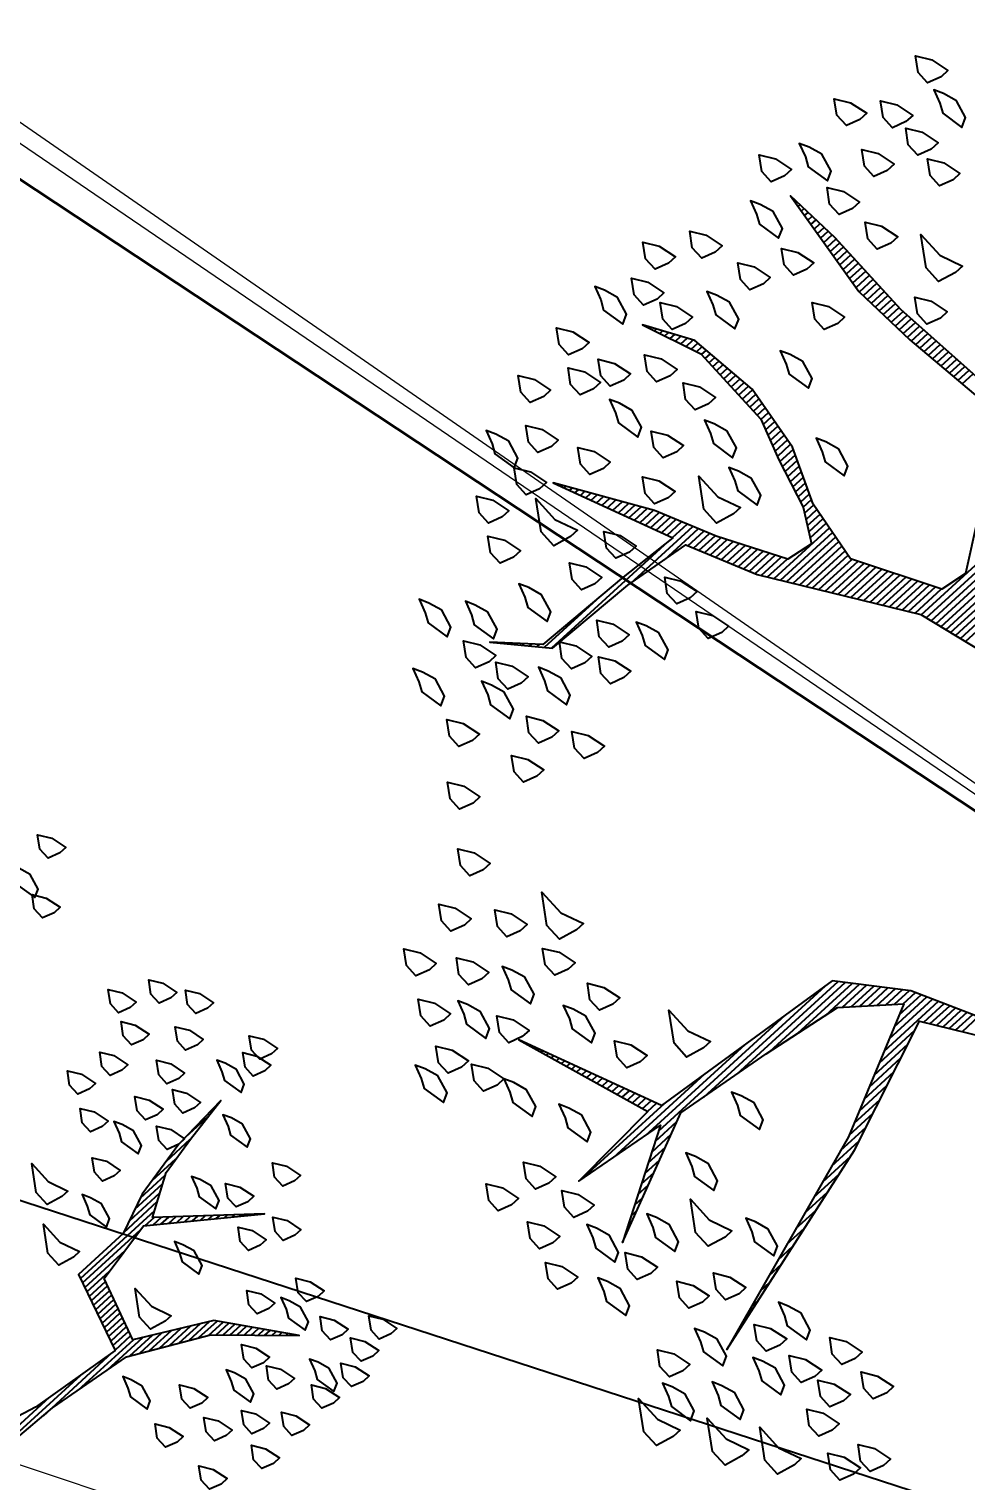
# Model space of a CAD drawing. Header units: metres. Extents: x 2 to 659295185, y -28 to 1124222152.
# Drawn here: x 654926.15 to 654934.5, y 1123127.3 to 1123140.24 of the extents above; entities that cross this region are included whole.
import ezdxf

# ---------------------------------------------------------------- set-up
doc = ezdxf.new("R2010")
doc.units = ezdxf.units.M
doc.header["$MEASUREMENT"] = 0
doc.layers.get('0').update_dxf_attribs({"linetype": 'CONTINUOUS'})
for name, color, linetype in [('000PAREDES', 2, 'CONTINUOUS'), ('Arboles', 3, 'CONTINUOUS'), ('CURVAS', 2, 'CONTINUOUS'), ('TEXTOS', 7, 'CONTINUOUS')]:
    doc.layers.add(name, color=color, linetype=linetype)
doc.layers.add('LIMITE 2017 IGVSB', color=7, linetype='CONTINUOUS', lineweight=120)
doc.styles.get("Standard").update_dxf_attribs({"font": 'tahoma.ttf'})
doc.dimstyles.new('ISO-25', dxfattribs={"dimtxt": 2.5, "dimasz": 2.5, "dimexe": 1.25, "dimexo": 0.625, "dimtad": 1, "dimtxsty": 'Standard', "dimcen": 2.5, "dimadec": 0, "dimazin": 0, "dimtfac": 1, "dimtmove": 0, "dimatfit": 3, "dimfxl": 1, "dimarcsym": 0})

# ---------------------------------------------------------------- blocks, each defined once
blk = doc.blocks.new('*X2402')
at = {"color": 0}
for p, q in [((17.5775, 17.92), (17.578, 17.92)), ((17.5814, 17.91), (17.584, 17.91)), ((17.9333, 17.91), (17.9341, 17.91)), ((17.5852, 17.9), (17.59, 17.9)), ((17.5891, 17.89), (17.596, 17.89)), ((17.5929, 17.88), (17.602, 17.88)), ((17.9297, 17.88), (17.9364, 17.88)), ((17.9309, 17.89), (17.9356, 17.89)), ((17.9321, 17.9), (17.9348, 17.9)), ((17.5967, 17.87), (17.608, 17.87)), ((17.6006, 17.86), (17.614, 17.86)), ((17.9273, 17.86), (17.9379, 17.86)), ((17.9285, 17.87), (17.9371, 17.87)), ((17.6044, 17.85), (17.62, 17.85)), ((17.6083, 17.84), (17.626, 17.84)), ((17.6121, 17.83), (17.6285, 17.83)), ((17.9237, 17.83), (17.9402, 17.83)), ((17.9249, 17.84), (17.9395, 17.84)), ((17.9261, 17.85), (17.9387, 17.85)), ((17.2621, 17.82), (17.2622, 17.82)), ((17.2663, 17.81), (17.2685, 17.81)), ((17.2706, 17.8), (17.2748, 17.8)), ((17.616, 17.82), (17.6298, 17.82)), ((17.6191, 17.81), (17.631, 17.81)), ((17.6191, 17.8), (17.6323, 17.8)), ((17.9201, 17.8), (17.9423, 17.8)), ((17.9213, 17.81), (17.9418, 17.81)), ((17.9225, 17.82), (17.941, 17.82)), ((17.2748, 17.79), (17.2811, 17.79)), ((17.279, 17.78), (17.2874, 17.78)), ((17.6191, 17.79), (17.6335, 17.79)), ((17.6191, 17.78), (17.6348, 17.78)), ((17.9177, 17.78), (17.9423, 17.78)), ((17.9189, 17.79), (17.9423, 17.79)), ((17.2832, 17.77), (17.2937, 17.77)), ((17.2875, 17.76), (17.3001, 17.76)), ((17.2917, 17.75), (17.3064, 17.75)), ((17.6191, 17.77), (17.636, 17.77)), ((17.6191, 17.76), (17.6373, 17.76)), ((17.6191, 17.75), (17.6385, 17.75)), ((17.9141, 17.75), (17.9423, 17.75)), ((17.9153, 17.76), (17.9423, 17.76)), ((17.9165, 17.77), (17.9423, 17.77)), ((17.2959, 17.74), (17.3127, 17.74)), ((17.3002, 17.73), (17.319, 17.73)), ((17.6191, 17.74), (17.6398, 17.74)), ((17.6191, 17.73), (17.641, 17.73)), ((17.9117, 17.73), (17.9423, 17.73)), ((17.9129, 17.74), (17.9423, 17.74)), ((17.3044, 17.72), (17.3253, 17.72)), ((17.3086, 17.71), (17.3316, 17.71)), ((17.3129, 17.7), (17.3379, 17.7)), ((17.6191, 17.72), (17.6423, 17.72)), ((17.6191, 17.71), (17.6435, 17.71)), ((17.6191, 17.7), (17.6445, 17.7)), ((17.9083, 17.7), (17.9423, 17.7)), ((17.9093, 17.71), (17.9423, 17.71)), ((17.9105, 17.72), (17.9423, 17.72)), ((16.9852, 17.68), (16.9856, 17.68)), ((16.9942, 17.67), (16.9956, 17.67)), ((17.3171, 17.69), (17.3443, 17.69)), ((17.3213, 17.68), (17.3506, 17.68)), ((17.3256, 17.67), (17.3569, 17.67)), ((17.6191, 17.69), (17.6431, 17.69)), ((17.6191, 17.68), (17.6418, 17.68)), ((17.6191, 17.67), (17.6405, 17.67)), ((17.909, 17.69), (17.9423, 17.69)), ((17.9097, 17.68), (17.9423, 17.68)), ((17.9103, 17.67), (17.9423, 17.67)), ((17.0032, 17.66), (17.0056, 17.66)), ((17.0122, 17.65), (17.0156, 17.65)), ((17.3298, 17.66), (17.3632, 17.66)), ((17.334, 17.65), (17.368, 17.65)), ((17.619, 17.65), (17.6378, 17.65)), ((17.6191, 17.66), (17.6391, 17.66)), ((17.911, 17.66), (17.9423, 17.66)), ((17.9117, 17.65), (17.9423, 17.65)), ((17.0212, 17.64), (17.0256, 17.64)), ((17.0302, 17.63), (17.0356, 17.63)), ((17.0392, 17.62), (17.0456, 17.62)), ((17.3382, 17.64), (17.3727, 17.64)), ((17.3425, 17.63), (17.3773, 17.63)), ((17.3467, 17.62), (17.3819, 17.62)), ((17.6091, 17.62), (17.6338, 17.62)), ((17.6124, 17.63), (17.6351, 17.63)), ((17.6157, 17.64), (17.6365, 17.64)), ((17.9123, 17.64), (17.9423, 17.64)), ((17.913, 17.63), (17.9423, 17.63)), ((17.9137, 17.62), (17.9428, 17.62)), ((17.0482, 17.61), (17.1861, 17.61)), ((17.0572, 17.6), (17.3444, 17.6)), ((17.2417, 17.59), (17.3957, 17.59)), ((17.3509, 17.61), (17.3865, 17.61)), ((17.3552, 17.6), (17.3911, 17.6)), ((17.5991, 17.59), (17.6298, 17.59)), ((17.6024, 17.6), (17.6311, 17.6)), ((17.6057, 17.61), (17.6325, 17.61)), ((17.9143, 17.61), (17.9438, 17.61)), ((17.915, 17.6), (17.9448, 17.6)), ((17.9157, 17.59), (17.9459, 17.59)), ((17.3167, 17.58), (17.4003, 17.58)), ((17.3657, 17.57), (17.405, 17.57)), ((17.5926, 17.57), (17.6261, 17.57)), ((17.5957, 17.58), (17.6285, 17.58)), ((17.9163, 17.58), (17.9469, 17.58)), ((17.9172, 17.57), (17.9479, 17.57)), ((17.3704, 17.56), (17.4096, 17.56)), ((17.3751, 17.55), (17.4142, 17.55)), ((17.3797, 17.54), (17.4197, 17.54)), ((17.5844, 17.54), (17.6136, 17.54)), ((17.5872, 17.55), (17.6178, 17.55)), ((17.5899, 17.56), (17.6219, 17.56)), ((17.9186, 17.56), (17.949, 17.56)), ((17.9199, 17.55), (17.95, 17.55)), ((17.9212, 17.54), (17.951, 17.54)), ((17.3844, 17.53), (17.4254, 17.53)), ((17.3891, 17.52), (17.4311, 17.52)), ((17.3937, 17.51), (17.4369, 17.51)), ((17.5762, 17.51), (17.6011, 17.51)), ((17.579, 17.52), (17.6053, 17.52)), ((17.5817, 17.53), (17.6094, 17.53)), ((17.9225, 17.53), (17.9521, 17.53)), ((17.9238, 17.52), (17.9531, 17.52)), ((17.9251, 17.51), (17.9541, 17.51)), ((17.3984, 17.5), (17.4426, 17.5)), ((17.4031, 17.49), (17.4483, 17.49)), ((17.5708, 17.49), (17.5928, 17.49)), ((17.5735, 17.5), (17.5969, 17.5)), ((17.9264, 17.5), (17.9552, 17.5)), ((17.9277, 17.49), (17.9562, 17.49)), ((17.4077, 17.48), (17.454, 17.48)), ((17.4124, 17.47), (17.4597, 17.47)), ((17.4171, 17.46), (17.4654, 17.46)), ((17.5566, 17.46), (17.5834, 17.46)), ((17.5623, 17.47), (17.5849, 17.47)), ((17.568, 17.48), (17.5886, 17.48)), ((17.929, 17.48), (17.9572, 17.48)), ((17.9303, 17.47), (17.9583, 17.47)), ((17.9316, 17.46), (17.9593, 17.46)), ((17.4217, 17.45), (17.4711, 17.45)), ((17.4276, 17.44), (17.4769, 17.44)), ((17.4343, 17.43), (17.4826, 17.43)), ((17.5394, 17.43), (17.5792, 17.43)), ((17.5452, 17.44), (17.5806, 17.44)), ((17.5509, 17.45), (17.582, 17.45)), ((17.9329, 17.45), (17.9604, 17.45)), ((17.441, 17.42), (17.5777, 17.42)), ((17.4476, 17.41), (17.5763, 17.41)), ((17.4543, 17.4), (17.5749, 17.4)), ((17.461, 17.39), (17.5734, 17.39)), ((17.4676, 17.38), (17.572, 17.38)), ((17.4743, 17.37), (17.5706, 17.37)), ((17.481, 17.36), (17.5692, 17.36)), ((17.4876, 17.35), (17.5695, 17.35)), ((17.4943, 17.34), (17.5751, 17.34)), ((17.501, 17.33), (17.5807, 17.33)), ((17.5076, 17.32), (17.5862, 17.32)), ((17.5143, 17.31), (17.5918, 17.31)), ((17.521, 17.3), (17.5973, 17.3)), ((17.5276, 17.29), (17.6029, 17.29)), ((17.5343, 17.28), (17.6084, 17.28)), ((17.541, 17.27), (17.614, 17.27)), ((17.5476, 17.26), (17.6195, 17.26)), ((17.5543, 17.25), (17.6251, 17.25)), ((17.561, 17.24), (17.6307, 17.24)), ((17.5676, 17.23), (17.6362, 17.23)), ((17.5743, 17.22), (17.6418, 17.22)), ((17.581, 17.21), (17.6473, 17.21)), ((17.5876, 17.2), (17.6529, 17.2)), ((17.5939, 17.19), (17.7568, 17.19)), ((17.5968, 17.18), (17.7482, 17.18)), ((17.5998, 17.17), (17.7396, 17.17)), ((17.6027, 17.16), (17.731, 17.16)), ((17.6056, 17.15), (17.7225, 17.15)), ((17.6085, 17.14), (17.7189, 17.14)), ((17.6115, 17.13), (17.7161, 17.13)), ((17.6144, 17.12), (17.7134, 17.12)), ((16.5321, 17.11), (16.5325, 17.11)), ((16.5355, 17.1), (16.5367, 17.1)), ((16.5388, 17.09), (16.5409, 17.09)), ((17.6173, 17.11), (17.7107, 17.11)), ((17.6203, 17.1), (17.7079, 17.1)), ((16.5421, 17.08), (16.5451, 17.08)), ((16.5454, 17.07), (16.5493, 17.07)), ((16.5488, 17.06), (16.5535, 17.06)), ((16.5521, 17.05), (16.5577, 17.05)), ((16.5554, 17.04), (16.5619, 17.04)), ((16.5588, 17.03), (16.566, 17.03)), ((16.5621, 17.02), (16.5702, 17.02)), ((16.5654, 17.01), (16.5744, 17.01)), ((16.5688, 17), (16.5786, 17)), ((16.5721, 16.99), (16.5828, 16.99)), ((16.5754, 16.98), (16.587, 16.98)), ((16.5788, 16.97), (16.5912, 16.97)), ((16.5821, 16.96), (16.5954, 16.96)), ((16.5854, 16.95), (16.5996, 16.95)), ((16.5888, 16.94), (16.6038, 16.94)), ((16.5921, 16.93), (16.608, 16.93)), ((16.5954, 16.92), (16.6122, 16.92)), ((16.5988, 16.91), (16.6164, 16.91)), ((16.6021, 16.9), (16.6206, 16.9)), ((16.6054, 16.89), (16.6248, 16.89)), ((16.6088, 16.88), (16.629, 16.88)), ((16.443, 16.85), (16.6488, 16.85)), ((16.6121, 16.87), (16.6331, 16.87)), ((16.6154, 16.86), (16.6373, 16.86)), ((16.513, 16.84), (16.7388, 16.84)), ((16.583, 16.83), (16.8288, 16.83)), ((16.5708, 16.8), (16.6189, 16.8)), ((16.5885, 16.81), (16.6422, 16.81)), ((16.6062, 16.82), (16.9188, 16.82)), ((16.7083, 16.81), (17.0088, 16.81)), ((16.7816, 16.8), (17.0309, 16.8)), ((16.5178, 16.77), (16.5489, 16.77)), ((16.5355, 16.78), (16.5722, 16.78)), ((16.5531, 16.79), (16.5956, 16.79)), ((16.8532, 16.79), (17.0394, 16.79)), ((16.9132, 16.78), (17.0478, 16.78)), ((16.9732, 16.77), (17.0563, 16.77)), ((16.4824, 16.75), (16.5022, 16.75)), ((16.5001, 16.76), (16.5256, 16.76)), ((17.0054, 16.76), (17.0647, 16.76)), ((17.0177, 16.75), (17.0732, 16.75)), ((16.4293, 16.72), (16.4322, 16.72)), ((16.447, 16.73), (16.4556, 16.73)), ((16.4647, 16.74), (16.4789, 16.74)), ((17.0299, 16.74), (17.0817, 16.74)), ((17.0421, 16.73), (17.0901, 16.73)), ((17.0543, 16.72), (17.0986, 16.72)), ((17.0665, 16.71), (17.1071, 16.71)), ((17.0788, 16.7), (17.1155, 16.7)), ((17.091, 16.69), (17.1213, 16.69)), ((17.0504, 16.67), (17.1313, 16.67)), ((17.0719, 16.68), (17.1263, 16.68)), ((16.9858, 16.64), (17.0741, 16.64)), ((17.0073, 16.65), (17.1413, 16.65)), ((17.0288, 16.66), (17.1363, 16.66)), ((17.0964, 16.64), (17.1463, 16.64)), ((16.9211, 16.61), (16.995, 16.61)), ((16.9427, 16.62), (17.0214, 16.62)), ((16.9642, 16.63), (17.0477, 16.63)), ((17.1031, 16.63), (17.1513, 16.63)), ((17.1097, 16.62), (17.1563, 16.62)), ((17.1164, 16.61), (17.1613, 16.61)), ((16.8781, 16.59), (16.9423, 16.59)), ((16.8996, 16.6), (16.9686, 16.6)), ((17.1231, 16.6), (17.1663, 16.6)), ((17.1297, 16.59), (17.1713, 16.59)), ((16.7953, 16.56), (16.8632, 16.56)), ((16.8265, 16.57), (16.8895, 16.57)), ((16.8565, 16.58), (16.9159, 16.58)), ((17.1364, 16.58), (17.1763, 16.58)), ((16.7328, 16.54), (16.7955, 16.54)), ((16.764, 16.55), (16.8332, 16.55)), ((16.639, 16.51), (16.6824, 16.51)), ((16.6703, 16.52), (16.7201, 16.52)), ((16.7015, 16.53), (16.7578, 16.53)), ((16.5453, 16.48), (16.5693, 16.48)), ((16.5765, 16.49), (16.607, 16.49)), ((16.6078, 16.5), (16.6447, 16.5)), ((16.4828, 16.46), (16.494, 16.46)), ((16.514, 16.47), (16.5317, 16.47)), ((16.4515, 16.45), (16.4563, 16.45)), ((18.9759, 16.24), (19.0395, 16.24)), ((18.8615, 16.22), (18.9295, 16.22)), ((18.9115, 16.23), (18.9795, 16.23)), ((18.7691, 16.19), (18.8563, 16.19)), ((18.7941, 16.2), (18.873, 16.2)), ((18.8191, 16.21), (18.8896, 16.21)), ((18.6084, 16.16), (18.7734, 16.16)), ((18.6114, 16.17), (18.823, 16.17)), ((18.7441, 16.18), (18.8396, 16.18)), ((18.7869, 16.16), (18.812, 16.16)), ((18.6024, 16.14), (18.6667, 16.14)), ((18.6054, 16.15), (18.7201, 16.15)), ((18.8002, 16.15), (18.8237, 16.15)), ((18.8135, 16.14), (18.8354, 16.14)), ((18.5934, 16.11), (18.6398, 16.11)), ((18.5964, 16.12), (18.6429, 16.12)), ((18.5994, 16.13), (18.6461, 16.13)), ((18.8269, 16.13), (18.847, 16.13)), ((18.8402, 16.12), (18.8587, 16.12)), ((18.8535, 16.11), (18.8704, 16.11)), ((18.5874, 16.09), (18.6336, 16.09)), ((18.5904, 16.1), (18.6367, 16.1)), ((18.8669, 16.1), (18.882, 16.1)), ((18.8802, 16.09), (18.8937, 16.09)), ((18.5784, 16.06), (18.6242, 16.06)), ((18.5814, 16.07), (18.6273, 16.07)), ((18.5844, 16.08), (18.6304, 16.08)), ((18.8935, 16.08), (18.9054, 16.08)), ((18.9069, 16.07), (18.917, 16.07)), ((18.9202, 16.06), (18.9287, 16.06)), ((18.1392, 16.03), (18.3946, 16.03)), ((18.5694, 16.03), (18.6148, 16.03)), ((18.5724, 16.04), (18.6179, 16.04)), ((18.5754, 16.05), (18.6211, 16.05)), ((18.9335, 16.05), (18.9404, 16.05)), ((18.9469, 16.04), (18.952, 16.04)), ((18.9602, 16.03), (18.9637, 16.03)), ((18.1339, 16.02), (18.4746, 16.02)), ((18.3591, 16.01), (18.5546, 16.01)), ((18.5634, 16.01), (18.6086, 16.01)), ((18.5664, 16.02), (18.6117, 16.02)), ((18.9735, 16.02), (18.9754, 16.02)), ((18.9869, 16.01), (18.987, 16.01)), ((18.4501, 16), (18.6064, 16)), ((18.5234, 15.99), (18.6244, 15.99)), ((18.5781, 15.98), (18.6424, 15.98)), ((18.5971, 15.97), (18.6604, 15.97)), ((18.6161, 15.96), (18.6784, 15.96)), ((18.6351, 15.95), (18.6964, 15.95)), ((18.6541, 15.94), (18.7144, 15.94)), ((18.6731, 15.93), (18.7324, 15.93)), ((18.6921, 15.92), (18.7504, 15.92)), ((18.7111, 15.91), (18.7628, 15.91)), ((18.7301, 15.9), (18.7704, 15.9)), ((18.7421, 15.89), (18.7781, 15.89)), ((18.7528, 15.88), (18.7857, 15.88)), ((18.7634, 15.87), (18.7934, 15.87)), ((18.7741, 15.86), (18.801, 15.86)), ((18.7848, 15.85), (18.8087, 15.85)), ((18.7954, 15.84), (18.8163, 15.84)), ((18.8061, 15.83), (18.824, 15.83)), ((18.8168, 15.82), (18.8316, 15.82)), ((18.8274, 15.81), (18.8393, 15.81)), ((18.8381, 15.8), (18.8469, 15.8)), ((18.8488, 15.79), (18.8545, 15.79)), ((18.8594, 15.78), (18.8622, 15.78))]:
    blk.add_line(p, q, dxfattribs=at)
blk = doc.blocks.new('ARBUSTO6')
at = {"layer": 'Arboles'}
for points in [[(-0.2769, 1.4579), (-0.3024, 1.4664), (-0.3024, 1.492), (-0.2854, 1.5175), (-0.2684, 1.492), (-0.2599, 1.4579)], [(-0.1919, 1.5005), (-0.2004, 1.4834), (-0.1919, 1.4409), (-0.1748, 1.4494), (-0.1663, 1.4834), (-0.1748, 1.509), (-0.1833, 1.526)], [(-0.0558, 1.4664), (-0.0813, 1.4749), (-0.0813, 1.5005), (-0.0643, 1.526), (-0.0473, 1.5005), (-0.0388, 1.4664)], [(-0.3874, 1.4409), (-0.413, 1.4494), (-0.413, 1.4749), (-0.3959, 1.5005), (-0.3789, 1.4749), (-0.3704, 1.4409)], [(-0.1153, 1.4324), (-0.1408, 1.4409), (-0.1408, 1.4664), (-0.1238, 1.492), (-0.1068, 1.4664), (-0.0983, 1.4324)], [(0.0207, 1.4239), (-0.0048, 1.4324), (-0.0048, 1.4579), (0.0122, 1.4834), (0.0293, 1.4579), (0.0378, 1.4239)], [(0.2078, 1.4409), (0.1823, 1.4494), (0.1823, 1.4749), (0.1993, 1.5005), (0.2163, 1.4749), (0.2248, 1.4409)], [(0.3779, 1.4239), (0.3524, 1.4324), (0.3524, 1.4579), (0.3694, 1.4834), (0.3864, 1.4579), (0.3949, 1.4239)], [(-0.515, 1.4409), (-0.5235, 1.4239), (-0.515, 1.3814), (-0.498, 1.3899), (-0.4895, 1.4239), (-0.498, 1.4494), (-0.5065, 1.4664)], [(0.2589, 1.4409), (0.2504, 1.4239), (0.2589, 1.3814), (0.2759, 1.3899), (0.2844, 1.4239), (0.2759, 1.4494), (0.2674, 1.4664)], [(-0.3109, 1.3899), (-0.3364, 1.3984), (-0.3364, 1.4239), (-0.3194, 1.4494), (-0.3024, 1.4239), (-0.2939, 1.3899)], [(0.1228, 1.4239), (0.1143, 1.4069), (0.1228, 1.3644), (0.1398, 1.3729), (0.1483, 1.4069), (0.1398, 1.4324), (0.1313, 1.4494)], [(0.5395, 1.3814), (0.514, 1.3899), (0.514, 1.4154), (0.531, 1.4409), (0.548, 1.4154), (0.5565, 1.3814)], [(-0.4385, 1.3644), (-0.464, 1.3729), (-0.464, 1.3984), (-0.447, 1.4239), (-0.43, 1.3984), (-0.4215, 1.3644)], [(-0.2599, 1.3644), (-0.2854, 1.3729), (-0.2854, 1.3984), (-0.2684, 1.4239), (-0.2514, 1.3984), (-0.2429, 1.3644)], [(-0.1068, 1.3644), (-0.1323, 1.3729), (-0.1323, 1.3984), (-0.1153, 1.4239), (-0.0983, 1.3984), (-0.0898, 1.3644)], [(0.4374, 1.3644), (0.4119, 1.3729), (0.4119, 1.3984), (0.4289, 1.4239), (0.4459, 1.3984), (0.4544, 1.3644)], [(-0.5915, 1.3304), (-0.617, 1.3389), (-0.617, 1.3644), (-0.6, 1.3899), (-0.583, 1.3644), (-0.5745, 1.3304)], [(-0.5065, 1.3219), (-0.532, 1.3304), (-0.532, 1.3559), (-0.515, 1.3814), (-0.498, 1.3559), (-0.4895, 1.3219)], [(-0.0473, 1.3559), (-0.0558, 1.3389), (-0.0473, 1.2964), (-0.0303, 1.3049), (-0.0218, 1.3389), (-0.0303, 1.3644), (-0.0388, 1.3814)], [(0.0463, 1.3219), (0.0207, 1.3304), (0.0207, 1.3559), (0.0378, 1.3814), (0.0548, 1.3559), (0.0633, 1.3219)], [(0.3524, 1.3219), (0.3269, 1.3304), (0.3269, 1.3559), (0.3439, 1.3814), (0.3609, 1.3559), (0.3694, 1.3219)], [(-0.3109, 1.3304), (-0.3194, 1.3134), (-0.3109, 1.2708), (-0.2939, 1.2793), (-0.2854, 1.3134), (-0.2939, 1.3389), (-0.3024, 1.3559)], [(-0.1919, 1.3134), (-0.2174, 1.3219), (-0.2174, 1.3474), (-0.2004, 1.3729), (-0.1833, 1.3474), (-0.1748, 1.3134)], [(0.2589, 1.3134), (0.2333, 1.3219), (0.2333, 1.3474), (0.2504, 1.3729), (0.2674, 1.3474), (0.2759, 1.3134)], [(0.4374, 1.2964), (0.4119, 1.3049), (0.4119, 1.3304), (0.4289, 1.3559), (0.4459, 1.3304), (0.4544, 1.2964)], [(0.5055, 1.3474), (0.497, 1.3304), (0.5055, 1.2879), (0.5225, 1.2964), (0.531, 1.3304), (0.5225, 1.3559), (0.514, 1.3729)], [(-0.3959, 1.2708), (-0.4215, 1.2793), (-0.4215, 1.3049), (-0.4044, 1.3304), (-0.3874, 1.3049), (-0.3789, 1.2708)], [(0.1228, 1.2879), (0.0973, 1.2964), (0.0973, 1.3219), (0.1143, 1.3474), (0.1313, 1.3219), (0.1398, 1.2879)], [(-0.8126, 1.2964), (-0.8211, 1.2793), (-0.8126, 1.2368), (-0.7956, 1.2453), (-0.7871, 1.2793), (-0.7956, 1.3049), (-0.8041, 1.3219)], [(-0.6256, 1.2623), (-0.6511, 1.2708), (-0.6511, 1.2964), (-0.6341, 1.3219), (-0.617, 1.2964), (-0.6085, 1.2623)], [(-0.5235, 1.2198), (-0.5575, 1.2283), (-0.5575, 1.2623), (-0.5235, 1.3134), (-0.5235, 1.2623), (-0.5065, 1.2198)], [(-0.1748, 1.2283), (-0.2004, 1.2368), (-0.2004, 1.2623), (-0.1833, 1.2879), (-0.1663, 1.2623), (-0.1578, 1.2283)], [(0.2674, 1.2198), (0.2418, 1.2283), (0.2418, 1.2538), (0.2589, 1.2793), (0.2759, 1.2538), (0.2844, 1.2198)], [(0.4289, 1.2283), (0.4034, 1.2368), (0.4034, 1.2623), (0.4204, 1.2879), (0.4374, 1.2623), (0.4459, 1.2283)], [(-0.7531, 1.2368), (-0.7616, 1.2198), (-0.7531, 1.1773), (-0.7361, 1.1858), (-0.7276, 1.2198), (-0.7361, 1.2453), (-0.7446, 1.2623)], [(-0.2769, 1.2028), (-0.3024, 1.2113), (-0.3024, 1.2368), (-0.2854, 1.2623), (-0.2684, 1.2368), (-0.2599, 1.2028)], [(-0.9062, 1.2113), (-0.9147, 1.1943), (-0.9062, 1.1518), (-0.8892, 1.1603), (-0.8807, 1.1943), (-0.8892, 1.2198), (-0.8977, 1.2368)], [(-0.6596, 1.1943), (-0.6681, 1.1773), (-0.6596, 1.1348), (-0.6426, 1.1433), (-0.6341, 1.1773), (-0.6426, 1.2028), (-0.6511, 1.2198)], [(0.0973, 1.1773), (0.0718, 1.1858), (0.0718, 1.2113), (0.0888, 1.2368), (0.1058, 1.2113), (0.1143, 1.1773)], [(-0.7871, 1.1518), (-0.8126, 1.1603), (-0.8126, 1.1858), (-0.7956, 1.2113), (-0.7786, 1.1858), (-0.7701, 1.1518)], [(-0.3449, 1.1518), (-0.3704, 1.1603), (-0.3704, 1.1858), (-0.3534, 1.2113), (-0.3364, 1.1858), (-0.3279, 1.1518)], [(-0.2089, 1.1858), (-0.2174, 1.1688), (-0.2089, 1.1263), (-0.1919, 1.1348), (-0.1833, 1.1688), (-0.1919, 1.1943), (-0.2004, 1.2113)], [(-0.0218, 1.1858), (-0.0303, 1.1688), (-0.0218, 1.1263), (-0.0048, 1.1348), (0.0037, 1.1688), (-0.0048, 1.1943), (-0.0133, 1.2113)], [(0.3184, 1.1008), (0.2844, 1.1093), (0.2844, 1.1433), (0.3184, 1.1943), (0.3184, 1.1433), (0.3354, 1.1008)], [(-0.549, 1.1263), (-0.5745, 1.1348), (-0.5745, 1.1603), (-0.5575, 1.1858), (-0.5405, 1.1603), (-0.532, 1.1263)], [(-0.464, 1.1263), (-0.4895, 1.1348), (-0.4895, 1.1603), (-0.4725, 1.1858), (-0.4555, 1.1603), (-0.447, 1.1263)], [(-0.7701, 1.0838), (-0.7956, 1.0923), (-0.7956, 1.1178), (-0.7786, 1.1433), (-0.7616, 1.1178), (-0.7531, 1.0838)], [(-0.2769, 1.0497), (-0.3109, 1.0582), (-0.3109, 1.0923), (-0.2769, 1.1433), (-0.2769, 1.0923), (-0.2599, 1.0497)], [(-0.9062, 1.0667), (-0.9317, 1.0753), (-0.9317, 1.1008), (-0.9147, 1.1263), (-0.8977, 1.1008), (-0.8892, 1.0667)], [(-0.8296, 1.1093), (-0.8381, 1.0923), (-0.8296, 1.0497), (-0.8126, 1.0582), (-0.8041, 1.0923), (-0.8126, 1.1178), (-0.8211, 1.1348)], [(-0.2344, 1.0923), (-0.2429, 1.0753), (-0.2344, 1.0327), (-0.2174, 1.0412), (-0.2089, 1.0753), (-0.2174, 1.1008), (-0.2259, 1.1178)], [(0.2418, 1.0582), (0.2163, 1.0667), (0.2163, 1.0923), (0.2333, 1.1178), (0.2504, 1.0923), (0.2589, 1.0582)], [(-0.6596, 1.0327), (-0.6851, 1.0412), (-0.6851, 1.0667), (-0.6681, 1.0923), (-0.6511, 1.0667), (-0.6426, 1.0327)], [(-0.7361, 1.0582), (-0.7446, 1.0412), (-0.7361, 0.9987), (-0.7191, 1.0072), (-0.7106, 1.0412), (-0.7191, 1.0667), (-0.7276, 1.0838)], [(-0.583, 1.0157), (-0.6085, 1.0242), (-0.6085, 1.0497), (-0.5915, 1.0753), (-0.5745, 1.0497), (-0.566, 1.0157)], [(-0.9827, 0.9817), (-1.0082, 0.9902), (-1.0082, 1.0157), (-0.9912, 1.0412), (-0.9742, 1.0157), (-0.9657, 0.9817)], [(-0.7956, 0.9732), (-0.8211, 0.9817), (-0.8211, 1.0072), (-0.8041, 1.0327), (-0.7871, 1.0072), (-0.7786, 0.9732)], [(-0.4385, 0.9902), (-0.464, 0.9987), (-0.464, 1.0242), (-0.447, 1.0497), (-0.43, 1.0242), (-0.4215, 0.9902)], [(-0.0813, 1.0242), (-0.0898, 1.0072), (-0.0813, 0.9647), (-0.0643, 0.9732), (-0.0558, 1.0072), (-0.0643, 1.0327), (-0.0728, 1.0497)], [(-0.6256, 0.9647), (-0.6511, 0.9732), (-0.6511, 0.9987), (-0.6341, 1.0242), (-0.617, 0.9987), (-0.6085, 0.9647)], [(-0.549, 0.9987), (-0.5575, 0.9817), (-0.549, 0.9392), (-0.532, 0.9477), (-0.5235, 0.9817), (-0.532, 1.0072), (-0.5405, 1.0242)], [(-0.8637, 0.9392), (-0.8892, 0.9477), (-0.8892, 0.9732), (-0.8722, 0.9987), (-0.8552, 0.9732), (-0.8467, 0.9392)], [(-0.7531, 0.8967), (-0.7786, 0.9052), (-0.7786, 0.9307), (-0.7616, 0.9562), (-0.7446, 0.9307), (-0.7361, 0.8967)], [(-0.4385, 0.9052), (-0.464, 0.9137), (-0.464, 0.9392), (-0.447, 0.9647), (-0.43, 0.9392), (-0.4215, 0.9052)], [(-1.0507, 0.8797), (-1.0763, 0.8882), (-1.0763, 0.9137), (-1.0593, 0.9392), (-1.0422, 0.9137), (-1.0337, 0.8797)], [(-1.1443, 0.8286), (-1.1698, 0.8371), (-1.1698, 0.8626), (-1.1528, 0.8882), (-1.1358, 0.8626), (-1.1273, 0.8286)], [(-1.2463, 0.8116), (-1.2718, 0.8201), (-1.2718, 0.8456), (-1.2548, 0.8712), (-1.2378, 0.8456), (-1.2293, 0.8116)], [(-1.1868, 0.7351), (-1.2123, 0.7436), (-1.2123, 0.7691), (-1.1953, 0.7946), (-1.1783, 0.7691), (-1.1698, 0.7351)], [(-1.0763, 0.7521), (-1.1018, 0.7606), (-1.1018, 0.7861), (-1.0848, 0.8116), (-1.0678, 0.7861), (-1.0593, 0.7521)], [(-1.2889, 0.7266), (-1.3144, 0.7351), (-1.3144, 0.7606), (-1.2974, 0.7861), (-1.2804, 0.7606), (-1.2718, 0.7266)], [(-0.9997, 0.6841), (-1.0337, 0.6926), (-1.0337, 0.7266), (-0.9997, 0.7776), (-0.9997, 0.7266), (-0.9827, 0.6841)], [(-1.2548, 0.7096), (-1.2633, 0.6926), (-1.2548, 0.65), (-1.2378, 0.6586), (-1.2293, 0.6926), (-1.2378, 0.7181), (-1.2463, 0.7351)], [(-1.1528, 0.7011), (-1.1613, 0.6841), (-1.1528, 0.6415), (-1.1358, 0.65), (-1.1273, 0.6841), (-1.1358, 0.7096), (-1.1443, 0.7266)], [(-1.3909, 0.6756), (-1.3994, 0.6586), (-1.3909, 0.616), (-1.3739, 0.6245), (-1.3654, 0.6586), (-1.3739, 0.6841), (-1.3824, 0.7011)], [(-1.3229, 0.6415), (-1.3484, 0.65), (-1.3484, 0.6756), (-1.3314, 0.7011), (-1.3144, 0.6756), (-1.3059, 0.6415)], [(-1.0593, 0.6415), (-1.0848, 0.65), (-1.0848, 0.6756), (-1.0678, 0.7011), (-1.0507, 0.6756), (-1.0422, 0.6415)], [(-1.2038, 0.6075), (-1.2293, 0.616), (-1.2293, 0.6415), (-1.2123, 0.6671), (-1.1953, 0.6415), (-1.1868, 0.6075)], [(-1.2974, 0.5735), (-1.3229, 0.582), (-1.3229, 0.6075), (-1.3059, 0.633), (-1.2889, 0.6075), (-1.2804, 0.5735)], [(-1.1188, 0.5735), (-1.1273, 0.5565), (-1.1188, 0.514), (-1.1018, 0.5225), (-1.0933, 0.5565), (-1.1018, 0.582), (-1.1103, 0.599)], [(-1.0422, 0.5395), (-1.0678, 0.548), (-1.0678, 0.5735), (-1.0507, 0.599), (-1.0337, 0.5735), (-1.0252, 0.5395)], [(-1.2889, 0.548), (-1.2974, 0.531), (-1.2889, 0.4885), (-1.2718, 0.497), (-1.2633, 0.531), (-1.2718, 0.5565), (-1.2804, 0.5735)], [(-1.0763, 0.4289), (-1.1018, 0.4374), (-1.1018, 0.463), (-1.0848, 0.4885), (-1.0678, 0.463), (-1.0593, 0.4289)], [(-1.4249, 0.3949), (-1.4504, 0.4034), (-1.4504, 0.4289), (-1.4334, 0.4545), (-1.4164, 0.4289), (-1.4079, 0.3949)], [(-1.2463, 0.4459), (-1.2548, 0.4289), (-1.2463, 0.3864), (-1.2293, 0.3949), (-1.2208, 0.4289), (-1.2293, 0.4545), (-1.2378, 0.4715)], [(-0.9742, 0.3694), (-1.0082, 0.3779), (-1.0082, 0.4119), (-0.9742, 0.463), (-0.9742, 0.4119), (-0.9572, 0.3694)], [(-1.3484, 0.3779), (-1.3739, 0.3864), (-1.3739, 0.4119), (-1.3569, 0.4374), (-1.3399, 0.4119), (-1.3314, 0.3779)], [(1.3389, 0.3779), (1.3304, 0.3609), (1.3389, 0.3184), (1.3559, 0.3269), (1.3644, 0.3609), (1.3559, 0.3864), (1.3474, 0.4034)], [(1.4409, 0.3524), (1.4154, 0.3609), (1.4154, 0.3864), (1.4324, 0.4119), (1.4494, 0.3864), (1.4579, 0.3524)], [(-1.4164, 0.2929), (-1.4419, 0.3014), (-1.4419, 0.3269), (-1.4249, 0.3524), (-1.4079, 0.3269), (-1.3994, 0.2929)], [(-1.3314, 0.2929), (-1.3569, 0.3014), (-1.3569, 0.3269), (-1.3399, 0.3524), (-1.3229, 0.3269), (-1.3144, 0.2929)], [(1.3474, 0.2674), (1.3218, 0.2759), (1.3218, 0.3014), (1.3389, 0.3269), (1.3559, 0.3014), (1.3644, 0.2674)], [(-1.4419, 0.2163), (-1.4674, 0.2248), (-1.4674, 0.2504), (-1.4504, 0.2759), (-1.4334, 0.2504), (-1.4249, 0.2163)], [(-1.3569, 0.2504), (-1.3654, 0.2333), (-1.3569, 0.1908), (-1.3399, 0.1993), (-1.3314, 0.2333), (-1.3399, 0.2589), (-1.3484, 0.2759)], [(-0.9997, 0.2504), (-1.0082, 0.2333), (-0.9997, 0.1908), (-0.9827, 0.1993), (-0.9742, 0.2333), (-0.9827, 0.2589), (-0.9912, 0.2759)], [(-1.1358, 0.2248), (-1.1443, 0.2078), (-1.1358, 0.1653), (-1.1188, 0.1738), (-1.1103, 0.2078), (-1.1188, 0.2333), (-1.1273, 0.2504)], [(-1.2633, 0.1908), (-1.2718, 0.1738), (-1.2633, 0.1313), (-1.2463, 0.1398), (-1.2378, 0.1738), (-1.2463, 0.1993), (-1.2548, 0.2163)], [(-1.4079, 0.1653), (-1.4164, 0.1483), (-1.4079, 0.1058), (-1.3909, 0.1143), (-1.3824, 0.1483), (-1.3909, 0.1738), (-1.3994, 0.1908)], [(-1.3229, 0.1313), (-1.3484, 0.1398), (-1.3484, 0.1653), (-1.3314, 0.1908), (-1.3144, 0.1653), (-1.3059, 0.1313)], [(-1.1783, 0.0888), (-1.2123, 0.0973), (-1.2123, 0.1313), (-1.1783, 0.1823), (-1.1783, 0.1313), (-1.1613, 0.0888)], [(-1.2889, 0.0292), (-1.3144, 0.0378), (-1.3144, 0.0633), (-1.2974, 0.0888), (-1.2804, 0.0633), (-1.2718, 0.0292)], [(-1.1358, 0.0633), (-1.1443, 0.0463), (-1.1358, 0.0037), (-1.1188, 0.0122), (-1.1103, 0.0463), (-1.1188, 0.0718), (-1.1273, 0.0888)], [(-1.2293, -0.0048), (-1.2548, 0.0037), (-1.2548, 0.0292), (-1.2378, 0.0548), (-1.2208, 0.0292), (-1.2123, -0.0048)], [(1.3304, 0.0122), (1.3048, 0.0207), (1.3048, 0.0463), (1.3218, 0.0718), (1.3389, 0.0463), (1.3474, 0.0122)], [(1.4069, -0.0303), (1.3814, -0.0218), (1.3814, 0.0037), (1.3984, 0.0292), (1.4154, 0.0037), (1.4239, -0.0303)], [(-1.3994, -0.0388), (-1.4249, -0.0303), (-1.4249, -0.0048), (-1.4079, 0.0207), (-1.3909, -0.0048), (-1.3824, -0.0388)], [(-1.3399, -0.0218), (-1.3484, -0.0388), (-1.3399, -0.0813), (-1.3229, -0.0728), (-1.3144, -0.0388), (-1.3229, -0.0133), (-1.3314, 0.0037)], [(1.1518, -0.0558), (1.1263, -0.0473), (1.1263, -0.0218), (1.1433, 0.0037), (1.1603, -0.0218), (1.1688, -0.0558)], [(1.3048, -0.0558), (1.2793, -0.0473), (1.2793, -0.0218), (1.2963, 0.0037), (1.3133, -0.0218), (1.3218, -0.0558)], [(-1.493, -0.1153), (-1.527, -0.1068), (-1.527, -0.0728), (-1.493, -0.0218), (-1.493, -0.0728), (-1.4759, -0.1153)], [(1.2283, -0.0728), (1.2028, -0.0643), (1.2028, -0.0388), (1.2198, -0.0133), (1.2368, -0.0388), (1.2453, -0.0728)], [(-1.4504, -0.0558), (-1.4589, -0.0728), (-1.4504, -0.1153), (-1.4334, -0.1068), (-1.4249, -0.0728), (-1.4334, -0.0473), (-1.4419, -0.0303)], [(1.4494, -0.0983), (1.4239, -0.0898), (1.4239, -0.0643), (1.4409, -0.0388), (1.4579, -0.0643), (1.4664, -0.0983)], [(-1.2378, -0.1238), (-1.2633, -0.1153), (-1.2633, -0.0898), (-1.2463, -0.0643), (-1.2293, -0.0898), (-1.2208, -0.1238)], [(-1.1953, -0.0898), (-1.2038, -0.1068), (-1.1953, -0.1493), (-1.1783, -0.1408), (-1.1698, -0.1068), (-1.1783, -0.0813), (-1.1868, -0.0643)], [(1.1178, -0.1323), (1.0922, -0.1238), (1.0922, -0.0983), (1.1092, -0.0728), (1.1263, -0.0983), (1.1348, -0.1323)], [(-1.3824, -0.1153), (-1.3909, -0.1323), (-1.3824, -0.1748), (-1.3654, -0.1663), (-1.3569, -0.1323), (-1.3654, -0.1068), (-1.3739, -0.0898)], [(0.9562, -0.1834), (0.9222, -0.1748), (0.9222, -0.1408), (0.9562, -0.0898), (0.9562, -0.1408), (0.9732, -0.1834)], [(1.3814, -0.1408), (1.3559, -0.1323), (1.3559, -0.1068), (1.3729, -0.0813), (1.3899, -0.1068), (1.3984, -0.1408)], [(-1.2974, -0.1323), (-1.3059, -0.1493), (-1.2974, -0.1919), (-1.2804, -0.1834), (-1.2718, -0.1493), (-1.2804, -0.1238), (-1.2889, -0.1068)], [(1.3048, -0.1663), (1.2793, -0.1578), (1.2793, -0.1323), (1.2963, -0.1068), (1.3133, -0.1323), (1.3218, -0.1663)], [(-1.4249, -0.2259), (-1.4589, -0.2174), (-1.4589, -0.1834), (-1.4249, -0.1323), (-1.4249, -0.1834), (-1.4079, -0.2259)], [(-1.2293, -0.2089), (-1.2548, -0.2004), (-1.2548, -0.1748), (-1.2378, -0.1493), (-1.2208, -0.1748), (-1.2123, -0.2089)], [(1.1348, -0.1663), (1.1263, -0.1834), (1.1348, -0.2259), (1.1518, -0.2174), (1.1603, -0.1834), (1.1518, -0.1578), (1.1433, -0.1408)], [(1.2198, -0.1919), (1.1943, -0.1834), (1.1943, -0.1578), (1.2113, -0.1323), (1.2283, -0.1578), (1.2368, -0.1919)], [(-1.1528, -0.2344), (-1.1783, -0.2259), (-1.1783, -0.2004), (-1.1613, -0.1748), (-1.1443, -0.2004), (-1.1358, -0.2344)], [(1.0667, -0.2259), (1.0412, -0.2174), (1.0412, -0.1919), (1.0582, -0.1663), (1.0752, -0.1919), (1.0837, -0.2259)], [(1.2878, -0.2344), (1.2623, -0.2259), (1.2623, -0.2004), (1.2793, -0.1748), (1.2963, -0.2004), (1.3048, -0.2344)], [(-1.3654, -0.3024), (-1.3994, -0.2939), (-1.3994, -0.2599), (-1.3654, -0.2089), (-1.3654, -0.2599), (-1.3484, -0.3024)], [(0.8881, -0.2939), (0.8541, -0.2854), (0.8541, -0.2514), (0.8881, -0.2004), (0.8881, -0.2514), (0.9052, -0.2939)], [(0.9817, -0.2344), (0.9732, -0.2514), (0.9817, -0.2939), (0.9987, -0.2854), (1.0072, -0.2514), (0.9987, -0.2259), (0.9902, -0.2089)], [(1.2113, -0.2684), (1.1858, -0.2599), (1.1858, -0.2344), (1.2028, -0.2089), (1.2198, -0.2344), (1.2283, -0.2684)], [(1.3814, -0.2174), (1.3729, -0.2344), (1.3814, -0.2769), (1.3984, -0.2684), (1.4069, -0.2344), (1.3984, -0.2089), (1.3899, -0.1919)], [(1.4834, -0.2599), (1.4579, -0.2514), (1.4579, -0.2259), (1.4749, -0.2004), (1.4919, -0.2259), (1.5004, -0.2599)], [(-1.2208, -0.2769), (-1.2463, -0.2684), (-1.2463, -0.2429), (-1.2293, -0.2174), (-1.2123, -0.2429), (-1.2038, -0.2769)], [(1.4494, -0.2769), (1.4239, -0.2684), (1.4239, -0.2429), (1.4409, -0.2174), (1.4579, -0.2429), (1.4664, -0.2769)], [(-1.2718, -0.3024), (-1.2974, -0.2939), (-1.2974, -0.2684), (-1.2804, -0.2429), (-1.2633, -0.2684), (-1.2548, -0.3024)], [(-1.1528, -0.3194), (-1.1783, -0.3109), (-1.1783, -0.2854), (-1.1613, -0.2599), (-1.1443, -0.2854), (-1.1358, -0.3194)], [(1.3133, -0.3109), (1.3048, -0.3279), (1.3133, -0.3704), (1.3304, -0.3619), (1.3389, -0.3279), (1.3304, -0.3024), (1.3218, -0.2854)], [(-1.2974, -0.3875), (-1.3229, -0.3789), (-1.3229, -0.3534), (-1.3059, -0.3279), (-1.2889, -0.3534), (-1.2804, -0.3875)], [(1.1773, -0.3619), (1.1688, -0.3789), (1.1773, -0.4215), (1.1943, -0.413), (1.2028, -0.3789), (1.1943, -0.3534), (1.1858, -0.3364)], [(-1.2463, -0.413), (-1.2718, -0.4045), (-1.2718, -0.3789), (-1.2548, -0.3534), (-1.2378, -0.3789), (-1.2293, -0.413)], [(1.2368, -0.4555), (1.2113, -0.447), (1.2113, -0.4215), (1.2283, -0.396), (1.2453, -0.4215), (1.2538, -0.4555)], [(1.0582, -0.4385), (1.0497, -0.4555), (1.0582, -0.498), (1.0752, -0.4895), (1.0837, -0.4555), (1.0752, -0.43), (1.0667, -0.413)], [(0.9392, -0.5235), (0.9052, -0.515), (0.9052, -0.481), (0.9392, -0.43), (0.9392, -0.481), (0.9562, -0.5235)], [(1.3389, -0.4895), (1.3133, -0.481), (1.3133, -0.4555), (1.3304, -0.43), (1.3474, -0.4555), (1.3559, -0.4895)], [(1.1943, -0.5405), (1.1688, -0.532), (1.1688, -0.5065), (1.1858, -0.481), (1.2028, -0.5065), (1.2113, -0.5405)], [(1.2623, -0.5745), (1.2368, -0.566), (1.2368, -0.5405), (1.2538, -0.515), (1.2708, -0.5405), (1.2793, -0.5745)], [(0.7861, -0.5745), (0.7776, -0.5915), (0.7861, -0.6341), (0.8031, -0.6256), (0.8116, -0.5915), (0.8031, -0.566), (0.7946, -0.549)], [(1.1178, -0.6511), (1.0922, -0.6426), (1.0922, -0.6171), (1.1092, -0.5915), (1.1263, -0.6171), (1.1348, -0.6511)], [(0.8796, -0.7021), (0.8541, -0.6936), (0.8541, -0.6681), (0.8711, -0.6426), (0.8881, -0.6681), (0.8967, -0.7021)], [(1.1433, -0.6766), (1.1348, -0.6936), (1.1433, -0.7361), (1.1603, -0.7276), (1.1688, -0.6936), (1.1603, -0.6681), (1.1518, -0.6511)], [(1.2113, -0.7021), (1.1858, -0.6936), (1.1858, -0.6681), (1.2028, -0.6426), (1.2198, -0.6681), (1.2283, -0.7021)], [(0.7861, -0.7276), (0.7606, -0.7191), (0.7606, -0.6936), (0.7776, -0.6681), (0.7946, -0.6936), (0.8031, -0.7276)], [(0.9562, -0.7106), (0.9477, -0.7276), (0.9562, -0.7701), (0.9732, -0.7616), (0.9817, -0.7276), (0.9732, -0.7021), (0.9647, -0.6851)], [(1.0327, -0.7276), (1.0072, -0.7191), (1.0072, -0.6936), (1.0242, -0.6681), (1.0412, -0.6936), (1.0497, -0.7276)], [(0.8711, -0.7871), (0.8456, -0.7786), (0.8456, -0.7531), (0.8626, -0.7276), (0.8796, -0.7531), (0.8881, -0.7871)], [(1.0412, -0.7956), (1.0157, -0.7871), (1.0157, -0.7616), (1.0327, -0.7361), (1.0497, -0.7616), (1.0582, -0.7956)], [(1.1943, -0.7956), (1.1688, -0.7871), (1.1688, -0.7616), (1.1858, -0.7361), (1.2028, -0.7616), (1.2113, -0.7956)], [(0.9392, -0.8297), (0.9137, -0.8212), (0.9137, -0.7956), (0.9307, -0.7701), (0.9477, -0.7956), (0.9562, -0.8297)], [(1.1007, -0.8127), (1.0922, -0.8297), (1.1007, -0.8722), (1.1178, -0.8637), (1.1263, -0.8297), (1.1178, -0.8042), (1.1092, -0.7871)], [(0.7946, -0.8552), (0.7691, -0.8467), (0.7691, -0.8212), (0.7861, -0.7956), (0.8031, -0.8212), (0.8116, -0.8552)], [(1.2113, -0.8722), (1.1858, -0.8637), (1.1858, -0.8382), (1.2028, -0.8127), (1.2198, -0.8382), (1.2283, -0.8722)], [(1.2708, -0.8637), (1.2453, -0.8552), (1.2453, -0.8297), (1.2623, -0.8042), (1.2793, -0.8297), (1.2878, -0.8637)], [(0.9052, -0.8977), (0.8796, -0.8892), (0.8796, -0.8637), (0.8967, -0.8382), (0.9137, -0.8637), (0.9222, -0.8977)], [(0.9987, -0.8892), (0.9732, -0.8807), (0.9732, -0.8552), (0.9902, -0.8297), (1.0072, -0.8552), (1.0157, -0.8892)], [(1.0837, -0.8892), (1.0582, -0.8807), (1.0582, -0.8552), (1.0752, -0.8297), (1.0922, -0.8552), (1.1007, -0.8892)], [(1.1603, -0.8977), (1.1348, -0.8892), (1.1348, -0.8637), (1.1518, -0.8382), (1.1688, -0.8637), (1.1773, -0.8977)]]:
    blk.add_lwpolyline(points, close=True, dxfattribs=at)
at = {"layer": 'Arboles', "color": 7}
for points in [[(-0.5575, 0.0548), (-0.6256, 0.1908), (-0.7191, 0.3014), (-1.1018, 0.3439), (-1.2123, 0.6075), (-1.1273, 0.3524), (-1.3059, 0.3439), (-1.1273, 0.3184), (-1.3229, 0.2078), (-1.0848, 0.3099), (-0.8977, 0.2844), (-0.7446, 0.2589), (-0.6511, 0.1823), (-0.8892, 0.0718), (-1.3144, -0.0643), (-0.8977, 0.0463), (-0.6511, 0.1398), (-0.566, 0.0122)], [(0.4374, -0.4895), (0.6415, -0.498), (0.8286, -0.5235), (0.9902, -0.6086), (1.1263, -0.7361), (1.0157, -0.5915), (0.8626, -0.5065), (0.9052, -0.3704), (1.0412, -0.3449), (1.2453, -0.498), (1.0667, -0.3449), (1.1518, -0.2939), (1.2368, -0.2769), (1.3389, -0.2599), (1.2113, -0.2684), (1.0837, -0.2939), (0.9987, -0.3279), (0.8711, -0.3279), (0.8201, -0.498), (0.616, -0.4725), (0.4544, -0.43)], [(0.2248, 0.8712), (0.1993, 1.1178), (0.1993, 1.2964), (0.1908, 1.4069), (0.1653, 1.1943), (0.1738, 1.0667), (0.1993, 0.8712)], [(0.0463, 0.7436), (-0.0388, 0.6841), (-0.0898, 0.6926), (-0.1748, 0.8456), (-0.1578, 0.9647), (-0.1153, 1.0667), (-0.0983, 1.1943), (-0.1153, 1.3304), (-0.1663, 1.4154), (-0.1238, 1.3049), (-0.1238, 1.1433), (-0.1493, 1.0667), (-0.1748, 0.9732), (-0.2089, 0.9137), (-0.2599, 0.9222), (-0.3279, 1.0412), (-0.3789, 1.1518), (-0.481, 1.3134), (-0.3874, 1.0923), (-0.5065, 1.1008), (-0.6936, 1.1093), (-0.7616, 1.1773), (-0.6851, 1.0923), (-0.5065, 1.0838), (-0.3789, 1.0667), (-0.3194, 0.9392), (-0.1493, 0.6841), (-0.0473, 0.3354)]]:
    blk.add_lwpolyline(points, dxfattribs=at)
at = {"layer": 'Arboles'}
blk.add_blockref('*X2402', (-17.7429, -16.5069), dxfattribs=at)
blk = doc.blocks.new('*D2459')
at = {"layer": 'LIMITE 2017 IGVSB', "color": 0, "lineweight": -2, "transparency": 16777216}
for p, q in [((654864.552, 1123147.5), (654865.625, 1123150.796)), ((654867.616, 1123148.834), (654941.031, 1123124.932)), ((655015, 1123100.85), (654947.081, 1123122.962)), ((655016.691, 1123097.968), (655017.764, 1123101.264))]:
    blk.add_line(p, q, dxfattribs=at)
at = {"layer": 'LIMITE 2017 IGVSB', "color": 0, "lineweight": 0, "transparency": 16777216}
for points in [[(654867.745, 1123149.23), (654867.487, 1123148.438), (654865.238, 1123149.608)], [(655015.129, 1123101.246), (655014.871, 1123100.453), (655017.378, 1123100.076)]]:
    blk.add_solid(points, dxfattribs=at)
at = {"layer": 'LIMITE 2017 IGVSB', "color": 0, "lineweight": 0, "transparency": 16777216, "insert": (654944.054, 1123123.943), "char_height": 2.5, "attachment_point": 5, "rotation": 341.9662}
blk.add_mtext('160', dxfattribs=at)

msp = doc.modelspace()

# ---------------------------------------------------------------- linework, layer by layer
at = {"lineweight": 30}
msp.add_lwpolyline([(654886.8737, 1123376.4179), (654943.8476, 1123320.4418), (654974.2977, 1123290.8224), (654971.9299, 1123279.7725), (654974.916, 1123275.7498), (654965.9652, 1123245.6902), (654925.6945, 1123255.2906), (654924.7925, 1123251.3936), (654909.2047, 1123255.0016), (654907.4079, 1123241.9804), (654892.1346, 1123244.5281), (654876.2977, 1123171.8224), (654943.1061, 1123127.6342), (654948.3512, 1123120.8818), (654737.653, 1123175.6708)], dxfattribs=at)
msp.add_lwpolyline([(654886.8737, 1123376.4179), (654943.8476, 1123320.4418), (654974.2977, 1123290.8224), (654971.9299, 1123279.7725), (654974.916, 1123275.7498), (654965.9652, 1123245.6902), (654925.6945, 1123255.2906), (654924.7925, 1123251.3936), (654909.2047, 1123255.0016), (654907.4079, 1123241.9804), (654892.1346, 1123244.5281), (654876.2977, 1123171.8224), (654943.1061, 1123127.6342), (654948.3512, 1123120.8818), (654737.653, 1123175.6708)], dxfattribs=at)
msp.add_lwpolyline([(654886.8737, 1123376.4179), (654943.8476, 1123320.4418), (654974.2977, 1123290.8224), (654971.9299, 1123279.7725), (654974.916, 1123275.7498), (654965.9652, 1123245.6902), (654925.6945, 1123255.2906), (654924.7925, 1123251.3936), (654909.2047, 1123255.0016), (654907.4079, 1123241.9804), (654892.1346, 1123244.5281), (654876.2977, 1123171.8224), (654943.1061, 1123127.6342), (654948.3512, 1123120.8818), (654737.653, 1123175.6708)], dxfattribs=at)
at = {"layer": '000PAREDES'}
msp.add_lwpolyline([(654948.3512, 1123120.8818), (654943.1061, 1123127.6342), (654876.2977, 1123171.8224), (654892.1346, 1123244.5281), (654907.4079, 1123241.9804), (654909.2047, 1123255.0016), (654924.7925, 1123251.3936), (654925.6945, 1123255.2906), (654965.9652, 1123245.6902), (654974.916, 1123275.7498), (654971.9299, 1123279.7725), (654974.2977, 1123290.8224), (654943.7736, 1123320.3665), (654886.8737, 1123376.4179), (654833.6867, 1123428.6518), (654765.3984, 1123502.6864), (654747.7375, 1123524.6779), (654708.4749, 1123560.707)], dxfattribs=at)
at = {"layer": 'CURVAS', "lineweight": 0}
for points in [[(654888, 1123376), (654945, 1123320), (654976, 1123291), (654973, 1123279), (654976, 1123275), (654967, 1123245), (654927, 1123255), (654926, 1123251), (654910, 1123255), (654909, 1123242), (654893, 1123244), (654879, 1123172), (654944, 1123127), (654950, 1123121), (654739, 1123175)], [(654888, 1123376), (654945, 1123320), (654976, 1123291), (654973, 1123279), (654976, 1123275), (654967, 1123245), (654927, 1123255), (654926, 1123251), (654910, 1123255), (654909, 1123242), (654893, 1123244), (654878, 1123172), (654944, 1123127), (654950, 1123121), (654739, 1123175)]]:
    msp.add_lwpolyline(points, dxfattribs=at)
at = {"layer": 'LIMITE 2017 IGVSB', "color": 2, "lineweight": 0}
msp.add_line((655016.4983, 1123097.3774), (654864.623, 1123147.872), dxfattribs=at)

# ---------------------------------------------------------------- block references
at = {"layer": 'Arboles', "rotation": 42.49660342024684}
for p, xscale, yscale, zscale in [((654936.8972, 1123133.0487), 4.892982028170901, 4.892982028170901, 4.892982028170901), ((654922.9287, 1123127.6715), 4.239678611648719, 4.239678611648719, 4.239678611648719)]:
    msp.add_blockref('ARBUSTO6', p, dxfattribs=dict(at, xscale=xscale, yscale=yscale, zscale=zscale))

# ---------------------------------------------------------------- texts
at = {"layer": 'TEXTOS', "color": 0, "width": 0.571429}
msp.add_text('HACIENDA   LA   BARTOLERA', height=7.036817, rotation=347.94913, dxfattribs=at).set_placement((654913.1979, 1123151.763))

# ---------------------------------------------------------------- dimensions: what is measured, and where the dimension line sits
at = {"layer": 'LIMITE 2017 IGVSB', "lineweight": 0}
dim = msp.add_linear_dim(base=(654865.2384, 1123149.6079), p1=(655016.4977, 1123097.3733), p2=(654864.3586, 1123146.9056), angle=161.96618, dimstyle='ISO-25', override={"dimtmove": 2}, dxfattribs=at)
dim.commit()
dim.dimension.update_dxf_attribs({"geometry": '*D2459', "text_midpoint": (654944.0542, 1123123.9427), "dimtype": 161})

doc.saveas('drawing.dxf')
